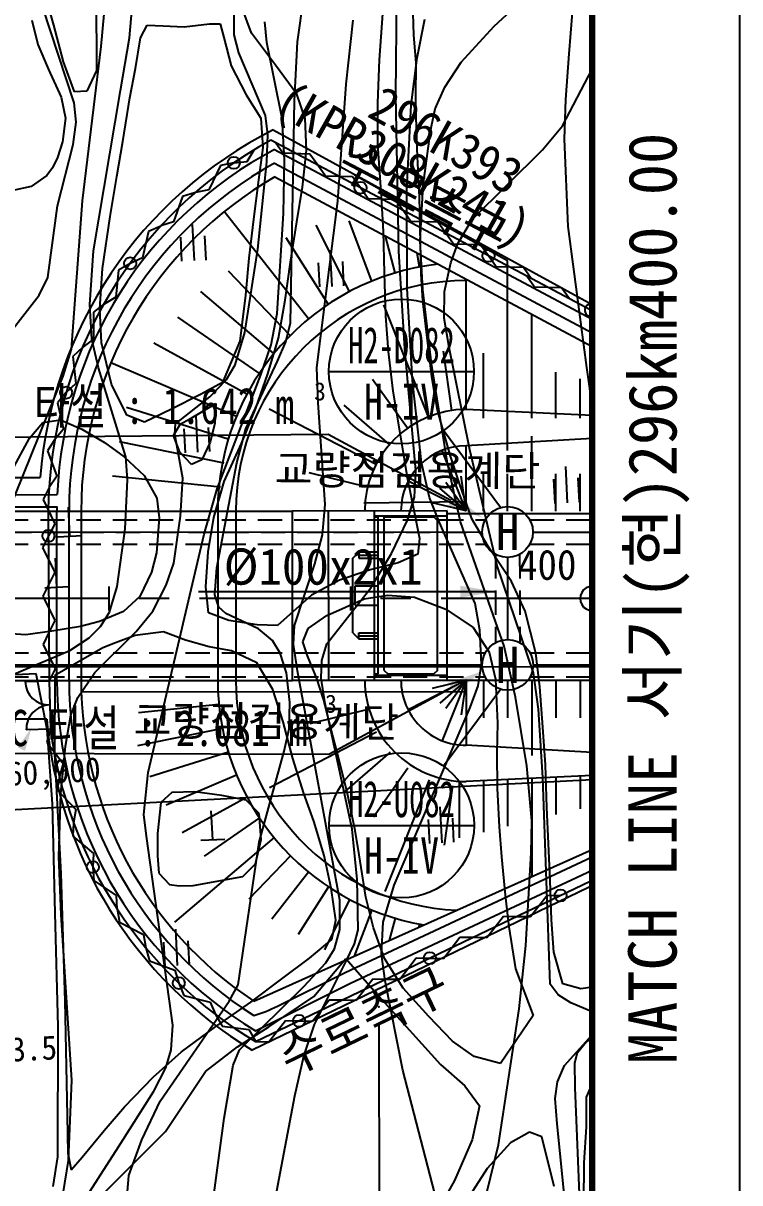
# Model space of a CAD drawing. Header units: millimetres. Extents: x 13158 to 13954, y 1103 to 1809.
# Drawn here: x 13894.6 to 13953.9, y 1440 to 1536 of the extents above; entities that cross this region are included whole.
import ezdxf
from ezdxf.enums import TextEntityAlignment as Align
from ezdxf.xclip import XClip

# ---------------------------------------------------------------- set-up
doc = ezdxf.new("R2010")
doc.units = ezdxf.units.MM
doc.header["$LTSCALE"] = 10
doc.header["$MEASUREMENT"] = 0
doc.header["$XCLIPFRAME"] = 2
for name, pattern in [('A-CENTR01', [2, 1.25, -0.25, 0.25, -0.25]), ('CENTER', [2, 1.25, -0.25, 0.25, -0.25]), ('HIDDEN', [0.375, 0.25, -0.125])]:
    doc.linetypes.add(name, pattern=pattern)
for name, color, linetype in [('TN-MACL', 6, 'A-CENTR01'), ('TN-MANH', 4, 'Continuous'), ('TZ-BASE', 253, 'Continuous'), ('TZ-CABL', 4, 'Continuous')]:
    doc.layers.add(name, color=color, linetype=linetype)
doc.layers.add('TX-PAPR', color=2, linetype='Continuous', plot=False)
doc.styles.add('GR', font='GulimChe.ttf')
doc.styles.add('HANA', font='GulimChe.ttf')
doc.styles.get("Standard").update_dxf_attribs({"font": 'GulimChe.ttf'})
doc.styles.add('굴림체', font='GulimChe.ttf')
doc.linetypes.add('I_LINE', pattern='A,3.5,["I",Standard,S=1,R=0,X=-1,Y=-0.5],3.5', length=7)
doc.linetypes.add('ZIGZAG', pattern='A,0.0001,-0.2,[131,ltypeshp.shx,S=0.2,R=0,X=-0.2,Y=0],-0.4,[131,ltypeshp.shx,S=0.2,R=180,X=0.2,Y=0],-0.2', length=0.8001)
doc.dimstyles.get("Standard").update_dxf_attribs({"dimtxt": 0.18, "dimasz": 0.18, "dimexe": 0.18, "dimexo": 0.0625, "dimgap": 0.09, "dimtad": 0, "dimtih": 1, "dimtoh": 1, "dimdec": 4, "dimzin": 0, "dimdsep": 46, "dimtxsty": 'Standard', "dimcen": 0.09, "dimadec": 0, "dimazin": 0, "dimtfac": 1, "dimtdec": 4, "dimtofl": 0, "dimtmove": 0, "dimatfit": 3, "dimfxl": 0, "dimtolj": 1, "dimtzin": 0, "dimarcsym": 0})

# ---------------------------------------------------------------- blocks, each defined once
blk = doc.blocks.new('JD-SGKLSNK8SGJS87')
at = {"layer": 'TZ-BASE'}
for p, q in [((658.953, 54.621, 101.683), (658.981, 43.694, 101.683)), ((659.37, 45.699, 102), (660.011, 52.405, 102)), ((670.37, 46.661, 104), (670.404, 52.792, 104)), ((655.45, 47.444, 101.683), (654.68, 50.23, 101.683)), ((661.708, 46.397, 103), (662.053, 50.126, 103)), ((683.759, 41.698, 108), (683.861, 50.691, 108)), ((675.616, 46.066, 106), (676.15, 49.804, 106)), ((685.236, 46.63, 112.325), (685.163, 49.329, 112.325)), ((657.142, 41.016, 101), (654.556, 48.912, 101)), ((671.803, 46.789, 106.929), (671.004, 48.953, 106.929)), ((682.658, 48.404, 106.929), (682.375, 44.578, 106.929)), ((691.904, 47.376, 110), (693.598, 48.935, 110)), ((698.342, 48.514, 112.325), (698.065, 45.082, 112.325)), ((653.645, 47.868, 100.739), (654.125, 45.86, 100.739)), ((656.255, 44.413, 101.683), (655.45, 47.444, 101.683)), ((662.644, 46.395, 103.91), (663.169, 47.463, 103.91)), ((663.169, 47.463, 103.91), (664.509, 47.406, 103.91)), ((664.509, 47.406, 103.91), (666.243, 47.324, 103.91)), ((666.243, 47.324, 103.91), (668.342, 47.576, 103.91)), ((668.342, 47.576, 103.91), (669.229, 47.563, 103.91)), ((669.229, 47.563, 103.91), (669.533, 46.426, 103.91)), ((673.069, 46.008, 105), (672.909, 47.725, 105)), ((679.653, 42.576, 107), (680.235, 47.862, 107)), ((685.508, 44.761, 109), (686.158, 47.94, 109)), ((689.152, 44.39, 110), (691.904, 47.376, 110)), ((660.974, 42.045, 103), (661.708, 46.397, 103)), ((662.211, 43.873, 103.91), (662.644, 46.395, 103.91)), ((669.533, 46.426, 103.91), (670.121, 44.078, 103.91)), ((670.754, 45.169, 104), (670.37, 46.661, 104)), ((673.802, 44.137, 106.929), (671.803, 46.789, 106.929)), ((685.449, 44.344, 112.325), (685.236, 46.63, 112.325)), ((654.125, 45.86, 100.739), (655.019, 43.771, 100.739)), ((657.828, 32.907, 102), (659.37, 45.699, 102)), ((672.967, 39.973, 104), (670.754, 45.169, 104)), ((674.351, 39.733, 105), (673.069, 46.008, 105)), ((675.361, 41.186, 106), (675.616, 46.066, 106)), ((657.162, 41.928, 101.683), (656.255, 44.413, 101.683)), ((682.375, 44.578, 106.929), (682.229, 41.013, 106.929)), ((685.027, 40.82, 109), (685.508, 44.761, 109)), ((685.406, 41.456, 112.325), (685.449, 44.344, 112.325)), ((687.8, 42.326, 110), (689.152, 44.39, 110)), ((698.065, 45.082, 112.325), (697.802, 41.294, 112.325)), ((655.019, 43.771, 100.739), (656.062, 41.491, 100.739)), ((658.981, 43.694, 101.683), (658.202, 41.988, 101.683)), ((661.76, 41.445, 103.91), (662.211, 43.873, 103.91)), ((670.121, 44.078, 103.91), (671.369, 41.682, 103.91)), ((675.56, 41.752, 106.929), (673.802, 44.137, 106.929)), ((697.555, 39.127, 111), (700, 43.809, 111)), ((678.947, 32.885, 107), (679.653, 42.576, 107)), ((687.022, 40.541, 110), (687.8, 42.326, 110)), ((656.062, 41.491, 100.739), (656.414, 39.769, 100.739)), ((658.202, 41.988, 101.683), (657.162, 41.928, 101.683)), ((658.737, 28.764, 103), (660.974, 42.045, 103)), ((661.159, 37.831, 103.91), (661.76, 41.445, 103.91)), ((671.369, 41.682, 103.91), (672.587, 39.758, 103.91)), ((676.247, 39.741, 106.929), (675.56, 41.752, 106.929)), ((684.012, 28.752, 108), (683.759, 41.698, 108)), ((685.479, 38.757, 112.325), (685.406, 41.456, 112.325)), ((697.802, 41.294, 112.325), (697.679, 38.012, 112.325)), ((657.296, 39.414, 101), (657.142, 41.016, 101)), ((675.052, 22.816, 106), (675.361, 41.186, 106)), ((682.229, 41.013, 106.929), (682.236, 37.635, 106.929)), ((684.658, 33.846, 109), (685.027, 40.82, 109)), ((686.717, 39.083, 110), (687.022, 40.541, 110)), ((656.414, 39.769, 100.739), (656.177, 37.791, 100.739)), ((657.066, 37.578, 101), (657.296, 39.414, 101)), ((672.587, 39.758, 103.91), (672.74, 37.34, 103.91)), ((673.155, 38.415, 104), (672.967, 39.973, 104)), ((674.556, 36.346, 105), (674.351, 39.733, 105)), ((676.359, 37.117, 106.929), (676.247, 39.741, 106.929)), ((673.078, 36.147, 104), (673.155, 38.415, 104)), ((673.601, 38.79), (699.999, 24.34)), ((673.601, 38.79), (699.999, 24.34)), ((685.561, 36.548, 112.325), (685.479, 38.757, 112.325)), ((686.008, 34.193, 110), (686.588, 38.465, 110)), ((686.588, 38.465, 110), (686.717, 39.083, 110)), ((695.878, 37.135, 111), (697.555, 39.127, 111)), ((656.177, 37.791, 100.739), (655.762, 36.495, 100.739)), ((655.774, 32.498, 101), (657.066, 37.578, 101)), ((660.664, 34.932, 103.91), (661.159, 37.831, 103.91)), ((674.414, 36.846), (673.766, 37.757)), ((682.236, 37.635, 106.929), (682.53, 33.252, 106.929)), ((697.679, 38.012, 112.325), (697.987, 30.798, 112.325)), ((655.762, 36.495, 100.739), (655.353, 35.632, 100.739)), ((671.456, 36.169), (672.031, 37.128)), ((672.74, 37.34, 103.91), (672.398, 34.647, 103.91)), ((676.649, 36.789), (674.414, 36.846)), ((676.031, 34.045, 106.929), (676.359, 37.117, 106.929)), ((677.297, 35.878), (676.649, 36.789)), ((685.701, 33.262, 112.325), (685.561, 36.548, 112.325)), ((690.081, 31.369, 111), (695.878, 37.135, 111)), ((655.353, 35.632, 100.739), (654.872, 35.017, 100.739)), ((669.247, 35.84), (668.272, 33.828)), ((670.344, 36.054), (669.247, 35.84)), ((670.344, 36.054), (671.456, 36.169)), ((672.33, 28.918, 104), (673.078, 36.147, 104)), ((674.459, 31.851, 105), (674.556, 36.346, 105)), ((677.945, 34.967), (677.297, 35.878)), ((654.872, 35.017, 100.739), (653.575, 34.092, 100.739)), ((660.125, 31.619, 103.91), (660.664, 34.932, 103.91)), ((672.398, 34.647, 103.91), (671.973, 31.388, 103.91)), ((673.741, 34.89), (699.999, 20.86)), ((680.18, 34.91), (677.945, 34.967)), ((680.828, 33.999), (680.18, 34.91)), ((653.575, 34.092, 100.739), (652.061, 33.756, 100.739)), ((667.178, 33.612), (666.112, 33.277)), ((668.272, 33.828), (667.175, 33.614)), ((675.574, 31.184, 106.929), (676.031, 34.045, 106.929)), ((681.476, 33.088), (680.828, 33.999)), ((684.692, 25.658, 109), (684.658, 33.846, 109)), ((685.772, 29.61, 110), (686.008, 34.193, 110)), ((656.935, 20.625, 102), (657.828, 32.907, 102)), ((666.112, 33.277), (665.368, 31.169)), ((677.212, 19.127, 107), (678.947, 32.885, 107)), ((683.712, 33.031), (681.476, 33.088)), ((682.53, 33.252, 106.929), (682.714, 30.381, 106.929)), ((684.359, 32.12), (683.712, 33.031)), ((685.776, 30.657, 112.325), (685.701, 33.262, 112.325)), ((699.852, 32.022, 112), (700, 32.832, 112)), ((654.95, 26.568, 101), (655.774, 32.498, 101)), ((676.53, 23.134), (669.56, 32.031)), ((673.94, 23.573, 105), (674.459, 31.851, 105)), ((685.007, 31.209), (684.359, 32.12)), ((699.828, 29.019, 112), (699.852, 32.022, 112)), ((659.495, 27.306, 103.91), (660.125, 31.619, 103.91)), ((664.314, 30.827), (663.293, 30.372)), ((665.368, 31.169), (664.301, 30.834)), ((666.903, 30.958, 103.777), (667.059, 27.962, 103.777)), ((671.973, 31.388, 103.91), (671.605, 28.167, 103.91)), ((675.053, 27.833, 106.929), (675.574, 31.184, 106.929)), ((679.921, 25.396), (677.17, 30.904)), ((681.775, 26.267), (679.884, 31.255)), ((687.243, 31.152), (685.007, 31.209)), ((687.89, 30.241), (687.243, 31.152)), ((688.886, 29.382, 111), (690.081, 31.369, 111)), ((697.987, 30.798, 112.325), (698.445, 27.263, 112.325)), ((663.293, 30.372), (662.796, 28.192)), ((666.06, 27.91, 103.777), (665.956, 29.907, 103.777)), ((668.058, 28.014, 103.777), (667.953, 30.012, 103.777)), ((678.168, 24.348), (674.691, 29.845)), ((682.714, 30.381, 106.929), (682.777, 26.946, 106.929)), ((683.712, 26.951), (682.896, 29.998)), ((685.852, 26.881, 112.325), (685.776, 30.657, 112.325)), ((688.538, 29.33), (687.89, 30.241)), ((671.269, 22.001, 104), (672.33, 28.918, 104)), ((678.308, 28.829, 107.306), (678.465, 25.833, 107.306)), ((685.999, 25.587, 110), (685.772, 29.61, 110)), ((688.311, 27.789, 111), (688.886, 29.382, 111)), ((690.774, 29.273), (688.538, 29.33)), ((691.422, 28.362), (690.774, 29.273)), ((700, 24.18, 112), (699.828, 29.019, 112)), ((658.447, 24.345, 103), (658.737, 28.764, 103)), ((662.796, 28.192), (661.774, 27.737)), ((671.605, 28.167, 103.91), (671.314, 25.113, 103.91)), ((679.463, 25.885, 107.306), (679.359, 27.883, 107.306)), ((684.509, 20.671, 108), (684.012, 28.752, 108)), ((685.714, 27.44), (685.526, 28.593)), ((692.069, 27.45), (691.422, 28.362)), ((659.277, 23.969, 103.91), (659.495, 27.306, 103.91)), ((660.815, 27.163), (660.581, 24.939)), ((661.774, 27.737), (660.815, 27.163)), ((675.025, 21.767), (669.904, 27.098)), ((674.611, 24.688, 106.929), (675.053, 27.833, 106.929)), ((677.466, 25.781, 107.306), (677.362, 27.778, 107.306)), ((682.777, 26.946, 106.929), (682.914, 23.377, 106.929)), ((685.989, 24.634, 112.325), (685.852, 26.881, 112.325)), ((687.787, 25.421, 111), (688.311, 27.789, 111)), ((694.305, 27.394), (692.069, 27.45)), ((694.953, 26.482), (694.305, 27.394)), ((698.445, 27.263, 112.325), (699.041, 22.857, 112.325)), ((654.243, 25.115, 101), (654.95, 26.568, 101)), ((689.582, 15.642), (689.564, 26.435)), ((695.23, 25.769), (694.582, 26.68)), ((648.804, 18.1, 101), (654.243, 25.115, 101)), ((673.664, 20.262), (667.621, 25.402)), ((671.314, 25.113, 103.91), (671.036, 22.872, 103.91)), ((685.142, 18.044, 109), (684.692, 25.658, 109)), ((686.715, 19.437, 110), (685.999, 25.587, 110)), ((687.757, 23.202, 111), (687.787, 25.421, 111)), ((697.465, 25.712), (695.23, 25.769)), ((698.113, 24.801), (697.465, 25.712)), ((658.609, 21.475, 103), (658.447, 24.345, 103)), ((659.628, 24.374), (658.735, 23.701)), ((660.581, 24.939), (659.621, 24.366)), ((674.036, 21.544, 106.929), (674.611, 24.688, 106.929)), ((686.464, 15.042), (682.766, 24.291)), ((686.747, 18.357, 112.325), (685.989, 24.634, 112.325)), ((699.999, 24.34), (700, 24.339)), ((699.999, 24.34), (700, 24.339)), ((658.735, 23.701), (658.741, 21.465)), ((659.405, 21.155, 103.91), (659.277, 23.969, 103.91)), ((672.461, 18.634), (665.71, 23.294)), ((673.441, 20.985, 105), (673.94, 23.573, 105)), ((682.914, 23.377, 106.929), (683.116, 20.429, 106.929)), ((688.155, 20.773, 111), (687.757, 23.202, 111)), ((695, 14.93), (694.999, 23.531)), ((671.036, 22.872, 103.91), (670.843, 21.309, 103.91)), ((674.665, 21.232, 106), (675.052, 22.816, 106)), ((699.041, 22.857, 112.325), (699.534, 19.113, 112.325)), ((658.741, 21.465), (657.849, 20.792)), ((659.144, 19.088, 103), (658.609, 21.475, 103)), ((660.222, 17.728, 103.91), (659.405, 21.155, 103.91)), ((671.425, 16.898), (663.746, 21.127)), ((670.843, 21.309, 103.91), (669.415, 17.875, 103.91)), ((670.476, 19.34, 104), (671.269, 22.001, 104)), ((673.163, 18.595, 106.929), (674.036, 21.544, 106.929)), ((673.977, 19.627, 106), (674.665, 21.232, 106)), ((656.232, 18.41, 102), (656.935, 20.625, 102)), ((657.849, 20.792), (657.035, 20.025)), ((672.587, 18.52, 105), (673.441, 20.985, 105)), ((683.116, 20.429, 106.929), (683.521, 17.159, 106.929)), ((685.412, 10.583, 108), (684.509, 20.671, 108)), ((688.392, 15.557), (687.688, 20.469)), ((689.878, 12.312, 111), (688.155, 20.773, 111)), ((691, 14.93), (690.999, 20.299)), ((699.999, 20.86), (700, 20.86)), ((657.035, 20.025), (657.286, 17.803)), ((670.566, 15.072), (660.17, 19.501)), ((669.755, 18.12, 104), (670.476, 19.34, 104)), ((671.335, 14.044, 106), (673.977, 19.627, 106)), ((688.021, 11.186, 110), (686.715, 19.437, 110)), ((693, 14.93), (692.999, 19.772)), ((651.62, 6.972, 102), (656.232, 18.41, 102)), ((661.426, 11.723, 103), (659.144, 19.088, 103)), ((668.967, 9.083, 105), (672.587, 18.52, 105)), ((672.177, 15.741, 106.929), (673.163, 18.595, 106.929)), ((677.337, 16.178, 107), (677.212, 19.127, 107)), ((687.215, 15.577, 112.325), (686.747, 18.357, 112.325)), ((697, 14.93), (696.999, 18.717)), ((699.534, 19.113, 112.325), (700, 15.813, 112.325)), ((657.286, 17.803), (656.472, 17.036)), ((661.487, 15.18, 103.91), (660.222, 17.728, 103.91)), ((669.415, 17.875, 103.91), (667.59, 16.884, 103.91)), ((668.36, 16.693, 104), (669.755, 18.12, 104)), ((684.712, 14.086), (681.836, 18.129)), ((685.889, 11.257, 109), (685.142, 18.044, 109)), ((699, 14.93), (698.999, 18.19)), ((656.472, 17.036), (655.756, 16.178)), ((667.59, 16.884, 103.91), (665.193, 15.654, 103.91)), ((665.523, 14.465, 104), (668.36, 16.693, 104)), ((683.521, 17.159, 106.929), (684.196, 13.036, 106.929)), ((655.756, 16.178), (656.27, 14.002)), ((669.891, 13.172), (661.474, 15.795)), ((665.193, 15.654, 103.91), (662.951, 14.593, 103.91)), ((666.691, 14.839, 104.532), (668.862, 16.147, 104.532)), ((668.862, 16.147, 104.532), (668.781, 14.507, 104.532)), ((670.982, 12.814, 106.929), (672.177, 15.741, 106.929)), ((682.117, 11.092), (673.263, 15.658)), ((677.904, 7.774, 107), (677.337, 16.178, 107)), ((683.236, 12.744), (679.487, 15.994)), ((688.272, 11.786, 112.325), (687.215, 15.577, 112.325)), ((700, 15.133), (689.582, 15.642)), ((653.458, 13.26, 103.098), (654.553, 14.565, 103.098)), ((654.553, 14.565, 103.098), (656.009, 14.789, 103.098)), ((656.009, 14.789, 103.098), (657.771, 14.008, 103.098)), ((662.951, 14.593, 103.91), (661.487, 15.18, 103.91)), ((665.369, 13.5, 104.532), (665.931, 14.454, 104.532)), ((665.481, 13.6, 104), (665.523, 14.465, 104)), ((665.931, 14.454, 104.532), (666.691, 14.839, 104.532)), ((667.199, 15.102, 104.57), (667.355, 12.106, 104.57)), ((668.781, 14.507, 104.532), (668.399, 12.947, 104.532)), ((656.27, 14.002), (655.554, 13.143)), ((657.771, 14.008, 103.098), (659.661, 12.905, 103.098)), ((665.877, 12.115, 104.532), (665.369, 13.5, 104.532)), ((666.14, 9.945, 104), (665.481, 13.6, 104)), ((666.357, 12.054, 104.57), (666.252, 14.051, 104.57)), ((668.354, 12.158, 104.57), (668.25, 14.156, 104.57)), ((670.61, 11.221, 106), (671.335, 14.044, 106)), ((651.984, 10.564, 103.098), (653.458, 13.26, 103.098)), ((655.54, 13.152), (654.93, 12.216)), ((659.661, 12.905, 103.098), (661.286, 11.711, 103.098)), ((669.539, 11.191), (660.894, 12.955)), ((668.399, 12.947, 104.532), (667.698, 11.466, 104.532)), ((669.541, 9.684, 106.929), (670.982, 12.814, 106.929)), ((684.196, 13.036, 106.929), (684.699, 10.009, 106.929)), ((700, 13.242), (689.582, 12.642)), ((689.583, 7.242), (689.582, 12.642)), ((695, 7.22), (695, 13.43)), ((654.93, 12.216), (655.696, 10.115)), ((661.286, 11.711, 103.098), (662.924, 10.177, 103.098)), ((661.546, 9.823, 103), (661.426, 11.723, 103)), ((666.862, 11.082, 104.532), (665.877, 12.115, 104.532)), ((689.582, 7.243), (687.578, 12.256)), ((689.013, 9.511, 112.325), (688.272, 11.786, 112.325)), ((692.142, 2.699, 111), (689.878, 12.312, 111)), ((667.698, 11.466, 104.532), (666.862, 11.082, 104.532)), ((668.937, 2.533, 106), (670.61, 11.221, 106)), ((685.304, 8.381, 108), (685.412, 10.583, 108)), ((686.55, 8.361, 109), (685.889, 11.257, 109)), ((689.11, 6.345, 110), (688.021, 11.186, 110)), ((697.785, 10.916, 111.589), (697.941, 7.92, 111.589)), ((590.246, 9.999), (654.325, 9.999)), ((590.246, 9.999), (654.325, 9.999)), ((655.696, 10.115), (655.086, 9.178)), ((669.238, 9.214), (660.315, 10.115)), ((661.353, 5.758, 103), (661.546, 9.823, 103)), ((662.924, 10.177, 103.098), (663.973, 8.313, 103.098)), ((665.936, 6.804, 104), (666.14, 9.945, 104)), ((668.685, 6.695, 106.929), (669.541, 9.684, 106.929)), ((681.419, 9.223), (676.598, 10.393)), ((684.699, 10.009, 106.929), (685.244, 7.301, 106.929)), ((689.581, 7.243), (684.783, 9.717)), ((689.582, 7.243), (687.901, 9.605)), ((689.582, 7.243), (689.171, 10.113)), ((691, 7.22), (691, 10.322)), ((693, 7.22), (693, 10.323)), ((696.943, 7.868, 111.589), (696.838, 9.866, 111.589)), ((697, 7.22), (697, 10.323)), ((698.94, 7.973, 111.589), (698.836, 9.97, 111.589)), ((699, 7.22), (699, 10.324)), ((655.086, 9.178), (654.567, 8.188)), ((667.911, 5.33, 105), (668.967, 9.083, 105)), ((689.581, 7.243), (687.391, 9.141)), ((690.046, 6.59, 112.325), (689.013, 9.511, 112.325)), ((617.398, 8.533), (655.745, 8.596)), ((654.567, 8.188), (655.531, 6.17)), ((663.973, 8.313, 103.098), (664.175, 6.668, 103.098)), ((677.702, 5.264, 107), (677.904, 7.774, 107)), ((681.121, 7.904), (689.462, 8.016)), ((684.726, 6.477, 108), (685.304, 8.381, 108)), ((687.374, 6.274, 109), (686.55, 8.361, 109)), ((689.578, 7.243), (686.764, 7.926)), ((565.798, 7.213), (661.2, 7.217)), ((617.399, 7.533), (655.719, 7.596)), ((656.793, 5.153, 103.306), (656.667, 7.55, 103.306)), ((657.718, 7.24), (657.718, -6.736)), ((661.2, 7.217), (675.2, 7.218)), ((665.387, 2.926, 104), (665.936, 6.804, 104)), ((669.018, 7.265), (669.018, -6.759)), ((670.518, 7.265), (670.518, -6.759)), ((687.998, 7.246), (675.2, 7.218)), ((675.201, -6.782), (675.2, 7.218)), ((678.199, -6.755), (678.198, 7.245)), ((681.999, -6.755), (681.998, 7.245)), ((681.998, 6.845), (687.998, 6.846)), ((681.998, 6.745), (682.298, 6.745)), ((682.299, -6.255), (682.298, 6.745)), ((682.798, 6.745), (686.898, 6.746)), ((682.799, -5.955), (682.798, 6.745)), ((685.244, 7.301, 106.929), (685.719, 4.973, 106.929)), ((687.198, 6.446), (686.898, 6.746)), ((687.999, -6.754), (687.998, 7.246)), ((700, 6.999), (687.998, 6.999)), ((655.531, 6.17), (655.012, 5.179)), ((664.175, 6.668, 103.098), (663.962, 3.783, 103.098)), ((668.228, 3.852, 106.929), (668.685, 6.695, 106.929)), ((683.39, 3.709, 108), (684.726, 6.477, 108)), ((687.199, -5.954), (687.198, 6.446)), ((690.333, -0.427, 109), (687.374, 6.274, 109)), ((692.73, -3.941, 110), (689.11, 6.345, 110)), ((691.39, 4.305, 112.325), (690.046, 6.59, 112.325)), ((655.012, 5.179), (654.518, 4.176)), ((655.794, 5.101, 103.306), (657.791, 5.205, 103.306)), ((660.709, 0.997, 103), (661.353, 5.758, 103)), ((663.252, -14.402, 105), (667.911, 5.33, 105)), ((677.06, 2.863, 107), (677.702, 5.264, 107)), ((685.719, 4.973, 106.929), (685.587, 3.673, 106.929)), ((654.518, 4.176), (655.53, 2.182)), ((668.034, 0.949, 106.929), (668.228, 3.852, 106.929)), ((680.198, 3.345), (680.698, 3.845)), ((680.698, 3.845), (682.298, 3.845)), ((680.698, 3.845), (680.698, 3.345)), ((693.329, 1.408, 112.325), (691.39, 4.305, 112.325)), ((655.712, 0.942, 103.211), (655.587, 3.338, 103.211)), ((663.962, 3.783, 103.098), (663.542, 2.167, 103.098)), ((664.764, 1.088, 104), (665.387, 2.926, 104)), ((680.199, -2.855), (680.198, 3.345)), ((680.698, 3.595), (682.298, 3.595)), ((680.698, 3.345), (682.298, 3.345)), ((683.954, 2.942, 106.929), (681.624, 2.373, 106.929)), ((681.694, 0.888, 108), (683.39, 3.709, 108)), ((685.587, 3.673, 106.929), (683.954, 2.942, 106.929)), ((655.53, 2.182), (655.036, 1.179)), ((663.542, 2.167, 103.098), (662.569, 0.161, 103.098)), ((668.784, 0.3, 106), (668.937, 2.533, 106)), ((675.383, -2.241, 107), (677.06, 2.863, 107)), ((681.624, 2.373, 106.929), (679.083, 1.523, 106.929)), ((695.133, -6.163, 111), (692.142, 2.699, 111)), ((655.036, 1.179), (654.541, 0.176)), ((654.713, 0.89, 103.211), (656.71, 0.994, 103.211)), ((660, 0.999), (660, -1.001)), ((660.065, -1.144, 103), (660.709, 0.997, 103)), ((663.648, -1.064, 104), (664.764, 1.088, 104)), ((679.083, 1.523, 106.929), (676.781, 0.274, 106.929)), ((680, 0.999), (680, -1.001)), ((680.398, 1.045), (682.298, 1.045)), ((680.399, -0.555), (680.398, 1.045)), ((694.463, -1.061, 112.325), (693.329, 1.408, 112.325)), ((700, 0.999), (700, -1.001)), ((654.541, 0.176), (655.553, -1.818)), ((662.569, 0.161, 103.098), (661.23, -1.083, 103.098)), ((668.267, -1.205, 106.929), (668.034, 0.949, 106.929)), ((669.103, -0.714, 106), (668.784, 0.3, 106)), ((676.781, 0.274, 106.929), (673.97, -2.251, 106.929)), ((678.056, -3.764, 108), (681.694, 0.888, 108)), ((681.135, -0.036, 110.382), (683.084, 0.275, 110.382)), ((683.084, 0.275, 110.382), (685.289, 0.111, 110.382)), ((685.289, 0.111, 110.382), (687.898, -0.889, 110.382)), ((669.702, -1.249, 106), (669.103, -0.714, 106)), ((678.039, -1.424, 110.382), (681.135, -0.036, 110.382)), ((680.399, -0.555), (682.299, -0.555)), ((687.898, -0.889, 110.382), (690.141, -2.413, 110.382)), ((690.709, -2.63, 109), (690.333, -0.427, 109)), ((655.553, -1.818), (655.059, -2.821)), ((659.236, -1.903, 103.098), (657.664, -2.314, 103.098)), ((661.23, -1.083, 103.098), (659.236, -1.903, 103.098)), ((659.311, -2.323, 103), (660.065, -1.144, 103)), ((662.284, -2.745, 104), (663.648, -1.064, 104)), ((669.938, -1.834, 106.929), (668.267, -1.205, 106.929)), ((672.4, -2.507, 106), (669.702, -1.249, 106)), ((672.273, -2.189, 106.929), (669.938, -1.834, 106.929)), ((676.514, -2.478, 110.382), (678.039, -1.424, 110.382)), ((695.337, -4.528, 112.325), (694.463, -1.061, 112.325)), ((653.144, -3.003, 103.098), (648.336, -2.687, 103.098)), ((655.299, -2.714, 103.098), (653.144, -3.003, 103.098)), ((655.059, -2.821), (654.564, -3.824)), ((657.664, -2.314, 103.098), (655.299, -2.714, 103.098)), ((658.386, -3.256, 103), (659.311, -2.323, 103)), ((658.847, -6.14, 104), (662.284, -2.745, 104)), ((664.545, -2.774, 104.362), (662.182, -3.078, 104.362)), ((666.366, -3.442, 104.362), (664.545, -2.774, 104.362)), ((673.97, -2.251, 106.929), (672.273, -2.189, 106.929)), ((673.545, -3.491, 106), (672.4, -2.507, 106)), ((675.301, -3.784, 107), (675.383, -2.241, 107)), ((676.063, -3.603, 110.382), (676.514, -2.478, 110.382)), ((680.199, -2.855), (680.699, -3.355)), ((680.699, -2.855), (682.299, -2.855)), ((680.699, -3.355), (680.699, -2.855)), ((690.141, -2.413, 110.382), (691.488, -4.453, 110.382)), ((690.837, -5.461, 109), (690.709, -2.63, 109)), ((654.564, -3.824), (655.576, -5.818)), ((656.795, -4.307, 103), (658.386, -3.256, 103)), ((660.55, -3.677, 104.362), (659.526, -4.077, 104.362)), ((662.182, -3.078, 104.362), (660.55, -3.677, 104.362)), ((668.321, -3.999, 104.362), (666.366, -3.442, 104.362)), ((674.185, -4.523, 106), (673.545, -3.491, 106)), ((675.612, -5.986, 107), (675.301, -3.784, 107)), ((676.443, -4.741, 110.382), (676.063, -3.603, 110.382)), ((677.629, -5.141, 108), (678.056, -3.764, 108)), ((680.699, -3.105), (682.299, -3.105)), ((680.699, -3.355), (682.299, -3.355)), ((650.947, -6.758, 103), (656.795, -4.307, 103)), ((659.526, -4.077, 104.362), (655.547, -6.378, 104.362)), ((670.165, -4.328, 104.362), (668.321, -3.999, 104.362)), ((672.245, -5.34, 104.362), (670.165, -4.328, 104.362)), ((674.699, -6.153, 106), (674.185, -4.523, 106)), ((677.227, -6.621, 110.382), (676.443, -4.741, 110.382)), ((691.488, -4.453, 110.382), (692.002, -6.687, 110.382)), ((693.654, -8.166, 110), (692.73, -3.941, 110)), ((695.673, -7.307, 112.325), (695.337, -4.528, 112.325)), ((673.59, -7.549, 104.362), (672.245, -5.34, 104.362)), ((677.588, -6.599, 108), (677.629, -5.141, 108)), ((690.555, -7.233, 109), (690.837, -5.461, 109)), ((654.002, -6.242, 103.74), (652.302, -6.331, 103.74)), ((654.897, -10.841, 103.74), (654.002, -6.242, 103.74)), ((655.576, -5.818), (655.082, -6.821)), ((655.547, -6.378, 104.362), (655.528, -12.87, 104.362)), ((657.459, -8.198, 104), (658.847, -6.14, 104)), ((674.997, -8.607, 106), (674.699, -6.153, 106)), ((679.131, -24.966, 107), (675.612, -5.986, 107)), ((677.768, -8.328, 110.382), (677.227, -6.621, 110.382)), ((677.903, -8.731, 108), (677.588, -6.599, 108)), ((681.999, -6.255), (682.299, -6.255)), ((681.999, -6.355), (687.999, -6.354)), ((682.799, -5.955), (683.099, -6.255)), ((683.099, -6.255), (686.899, -6.254)), ((687.199, -5.954), (686.899, -6.254)), ((692.002, -6.687, 110.382), (692.157, -10.312, 110.382)), ((695.562, -9.165, 111), (695.133, -6.163, 111)), ((565.799, -6.787), (661.201, -6.783)), ((653.082, -6.874, 82.327), (655.082, -6.821, 82.327)), ((655.082, -6.821, 82.327), (655.188, -10.819, 82.327)), ((661.201, -6.783), (675.201, -6.782)), ((674.437, -10.222, 104.362), (673.59, -7.549, 104.362)), ((687.999, -6.754), (675.201, -6.782)), ((700, -6.78), (675.201, -6.781)), ((689.583, -6.758), (684.784, -9.234)), ((689.583, -6.758), (686.765, -7.442)), ((689.584, -6.757), (687.392, -8.658)), ((689.583, -6.758), (687.579, -11.772)), ((689.583, -6.758), (687.902, -9.121)), ((689.583, -6.758), (689.172, -9.629)), ((689.583, -6.758), (689.583, -12.158)), ((689.896, -9.016, 109), (690.555, -7.233, 109)), ((691.001, -6.78), (691.001, -9.883)), ((693.001, -6.78), (693.001, -9.883)), ((695.001, -6.78), (695.001, -12.99)), ((695.907, -10.67, 112.325), (695.673, -7.307, 112.325)), ((697.001, -6.78), (697.001, -9.883)), ((699.001, -6.78), (699.001, -9.884)), ((656.873, -9.667, 104), (657.459, -8.198, 104)), ((657.674, -7.744), (689.571, -7.695)), ((674.929, -10.786, 106), (674.997, -8.607, 106)), ((678.41, -10.847, 110.382), (677.768, -8.328, 110.382)), ((694.593, -13.869, 110), (693.654, -8.166, 110)), ((669.119, -8.789), (662.461, -9.462)), ((681.45, -9.204), (676.632, -10.39)), ((680.144, -19.096, 108), (677.903, -8.731, 108)), ((683.609, -23.744, 109), (689.896, -9.016, 109)), ((695.92, -14.82, 111), (695.562, -9.165, 111)), ((654.87, -10.001), (611.011, -10.001)), ((654.87, -10.001), (611.011, -10.001)), ((656.422, -12.231, 104), (656.873, -9.667, 104)), ((675.243, -13.253, 104.362), (674.437, -10.222, 104.362)), ((692.157, -10.312, 110.382), (692.121, -12.746, 110.382)), ((655.188, -10.819, 82.327), (653.183, -10.873, 82.327)), ((655.191, -10.814), (654.883, -11.888)), ((655.354, -17, 103.74), (654.897, -10.841, 103.74)), ((669.415, -10.777), (662.369, -12.215)), ((682.153, -11.071), (673.315, -15.666)), ((674.518, -12.639, 106), (674.929, -10.786, 106)), ((678.999, -13.176, 110.382), (678.41, -10.847, 110.382)), ((696.126, -13.787, 112.325), (695.907, -10.67, 112.325)), ((654.883, -11.888), (656.233, -13.671)), ((656.032, -16.145, 104), (656.422, -12.231, 104)), ((700, -12.756), (689.583, -12.158)), ((655.528, -12.87, 104.362), (656.042, -22.766, 104.362)), ((669.904, -12.728), (663.394, -14.755)), ((672.437, -20.165, 106), (674.518, -12.639, 106)), ((676.144, -16.135, 104.362), (675.243, -13.253, 104.362)), ((679.731, -16.037, 110.382), (678.999, -13.176, 110.382)), ((683.278, -12.719), (679.539, -15.982)), ((692.121, -12.746, 110.382), (692.134, -15.747, 110.382)), ((656.233, -13.671), (655.925, -14.746)), ((684.759, -14.056), (681.896, -18.108)), ((695.018, -18.403, 110), (694.593, -13.869, 110)), ((696.262, -17.298, 112.325), (696.126, -13.787, 112.325)), ((280, -36.925), (700, -14.992)), ((655.925, -14.746), (655.737, -15.848)), ((662.899, -17.881, 105), (663.252, -14.402, 105)), ((670.581, -14.623), (664.751, -17.105)), ((686.514, -15.006), (682.846, -24.268)), ((689.001, -15.138), (689.001, -19.828)), ((700, -14.647), (689.584, -15.158)), ((691.001, -15.089), (691.001, -19.345)), ((693.001, -14.99), (693.001, -18.862)), ((695.001, -14.892), (695.001, -23.028)), ((696.525, -31.922, 111), (695.92, -14.82, 111)), ((697.001, -14.794), (697.001, -17.897)), ((699.001, -14.696), (699.001, -17.414)), ((655.737, -15.848), (657.274, -17.472)), ((655.861, -21.374, 104), (656.032, -16.145, 104)), ((665.218, -16.069, 105.891), (664.3, -16.905, 105.891)), ((667.125, -16.003, 105.891), (665.218, -16.069, 105.891)), ((669.366, -16.319, 105.891), (667.125, -16.003, 105.891)), ((676.959, -18.45, 104.362), (676.144, -16.135, 104.362)), ((680.402, -19.217, 110.382), (679.731, -16.037, 110.382)), ((688.443, -15.515), (687.755, -20.429)), ((692.134, -15.747, 110.382), (692.294, -18.92, 110.382)), ((655.579, -26.062, 103.74), (655.354, -17, 103.74)), ((664.3, -16.905, 105.891), (664.036, -19.449, 105.891)), ((671.442, -16.444), (666.075, -19.397)), ((671.361, -16.706, 105.891), (669.366, -16.319, 105.891)), ((672.459, -17.798, 105.891), (671.361, -16.706, 105.891)), ((687.407, -17.238, 108.929), (687.563, -20.234, 108.929)), ((657.274, -17.472), (657.085, -18.574)), ((663.131, -19.691, 105), (662.899, -17.881, 105)), ((672.478, -18.174), (667.888, -21.339)), ((668.615, -19.969, 105.721), (668.49, -17.572, 105.721)), ((672.615, -19.952, 105.891), (672.459, -17.798, 105.891)), ((688.562, -20.182, 108.929), (688.458, -18.185, 108.929)), ((696.389, -20.282, 112.325), (696.262, -17.298, 112.325)), ((657.084, -18.573), (657.028, -19.69)), ((677.823, -21.292, 104.362), (676.959, -18.45, 104.362)), ((680.568, -23.272, 108), (680.144, -19.096, 108)), ((686.565, -20.286, 108.929), (686.46, -18.289, 108.929)), ((692.294, -18.92, 110.382), (692.504, -21.395, 110.382)), ((694.956, -21.053, 110), (695.018, -18.403, 110)), ((657.028, -19.69), (658.748, -21.12)), ((665.315, -35.333, 105), (663.131, -19.691, 105)), ((664.036, -19.449, 105.891), (664.028, -21.317, 105.891)), ((673.681, -19.798), (665.445, -26.795)), ((667.616, -20.021, 105.721), (669.613, -19.917, 105.721)), ((672.152, -21.983, 105.891), (672.615, -19.952, 105.891)), ((680.712, -21.222, 110.382), (680.402, -19.217, 110.382)), ((670.699, -31.995, 106), (672.437, -20.165, 106)), ((671.994, -33.329), (700, -20.79)), ((694.52, -28.741, 110), (694.956, -21.053, 110)), ((696.514, -23.342, 112.325), (696.389, -20.282, 112.325)), ((656.067, -26.19, 104), (655.861, -21.374, 104)), ((658.748, -21.12), (658.691, -22.236)), ((664.028, -21.317, 105.891), (664.139, -22.753, 105.891)), ((671.098, -23.005, 105.891), (672.152, -21.983, 105.891)), ((675.039, -21.298), (671.585, -24.89)), ((678.406, -23.981, 104.362), (677.823, -21.292, 104.362)), ((681.264, -24.722, 110.382), (680.712, -21.222, 110.382)), ((692.504, -21.395, 110.382), (692.797, -24.57, 110.382)), ((656.042, -22.766, 104.362), (656.359, -33.319, 104.362)), ((658.691, -22.236), (658.757, -23.353)), ((664.139, -22.753, 105.891), (665.031, -23.691, 105.891)), ((666.992, -23.757, 105.891), (671.098, -23.005, 105.891)), ((676.542, -22.659), (673.5, -26.536)), ((658.757, -23.353), (660.621, -24.588)), ((665.031, -23.691, 105.891), (665.823, -23.778, 105.891)), ((665.823, -23.778, 105.891), (666.992, -23.757, 105.891)), ((699.756, -23.907), (671.861, -37.382)), ((699.756, -23.907), (671.861, -37.382)), ((678.175, -23.869), (675.678, -27.812)), ((678.783, -26.629, 104.362), (678.406, -23.981, 104.362)), ((680.652, -27.43, 108), (680.568, -23.272, 108)), ((682.712, -26.799, 109), (683.609, -23.744, 109)), ((696.635, -26.608, 112.325), (696.514, -23.342, 112.325)), ((700, -23.762), (699.756, -23.907)), ((700, -23.762), (699.756, -23.907)), ((660.621, -24.588), (660.686, -25.704)), ((679.924, -24.914), (677.84, -29.078)), ((681.906, -27.26, 110.382), (681.264, -24.722, 110.382)), ((692.797, -24.57, 110.382), (693.098, -27.197, 110.382)), ((694.9, -26.336), (696.271, -24.569)), ((696.271, -24.569), (697.389, -24.588)), ((660.689, -25.696), (660.88, -26.798)), ((679.114, -27.399, 107), (679.131, -24.966, 107)), ((681.773, -25.782), (680.32, -29.601)), ((655.819, -35.444, 103.74), (655.579, -26.062, 103.74)), ((656.95, -39.884, 104), (656.067, -26.19, 104)), ((660.88, -26.798), (662.872, -27.813)), ((678.457, -28.228, 104.362), (678.783, -26.629, 104.362)), ((682.578, -29.443, 109), (682.712, -26.799, 109)), ((683.703, -26.465), (683.207, -28.309)), ((691.293, -28.065), (692.664, -26.299)), ((692.664, -26.299), (693.782, -26.317)), ((693.782, -26.317), (694.9, -26.336)), ((696.822, -29.291, 112.325), (696.635, -26.608, 112.325)), ((662.872, -27.813), (663.064, -28.914)), ((665.518, -27.39, 105.004), (665.674, -30.386, 105.004)), ((678.683, -28.994, 107), (679.114, -27.399, 107)), ((680.34, -28.58, 108), (680.652, -27.43, 108)), ((682.831, -29.802, 110.382), (681.906, -27.26, 110.382)), ((685.698, -26.953), (685.655, -27.212)), ((693.098, -27.197, 110.382), (693.669, -30.659, 110.382)), ((664.675, -30.439, 105.004), (664.571, -28.441, 105.004)), ((666.673, -30.334, 105.004), (666.568, -28.337, 105.004)), ((676.604, -29.786, 104.362), (678.457, -28.228, 104.362)), ((679.631, -30.094, 108), (680.34, -28.58, 108)), ((687.686, -29.795), (689.057, -28.029)), ((689.057, -28.029), (690.175, -28.047)), ((690.175, -28.047), (691.293, -28.065)), ((693.948, -33.969, 110), (694.52, -28.741, 110)), ((663.063, -28.914), (663.381, -29.987)), ((677.967, -30.165, 107), (678.683, -28.994, 107)), ((682.874, -31.666, 109), (682.578, -29.443, 109)), ((697.577, -31.906, 112.325), (696.822, -29.291, 112.325)), ((663.381, -29.987), (665.476, -30.766)), ((674.333, -31.488, 104.362), (676.604, -29.786, 104.362)), ((676.153, -32.114, 107), (677.967, -30.165, 107)), ((676.973, -32.962, 107.325), (679.623, -29.811, 107.325)), ((677.036, -35.276, 108), (679.631, -30.094, 108)), ((679.623, -29.811, 107.325), (682.574, -33.176, 107.325)), ((684.361, -32.258, 110.382), (682.831, -29.802, 110.382)), ((684.08, -31.525), (685.451, -29.758)), ((685.451, -29.758), (686.569, -29.777)), ((686.569, -29.777), (687.686, -29.795)), ((693.669, -30.659, 110.382), (695.123, -34.511, 110.382)), ((665.476, -30.766), (665.794, -31.838)), ((671.757, -33.432, 104.362), (674.333, -31.488, 104.362)), ((680.473, -33.254), (681.844, -31.488)), ((681.844, -31.488), (682.962, -31.506)), ((684.321, -39.059, 109), (682.874, -31.666, 109)), ((682.962, -31.506), (684.08, -31.525)), ((665.794, -31.838), (666.227, -32.868)), ((669.966, -33.348, 106), (670.699, -31.995, 106)), ((670.813, -37.371, 107), (676.153, -32.114, 107)), ((686.479, -34.611, 110.382), (684.361, -32.258, 110.382)), ((697.18, -32.822, 111), (696.525, -31.922, 111)), ((699.061, -32.305, 112.325), (697.577, -31.906, 112.325)), ((700, -32.173, 112.325), (699.061, -32.305, 112.325)), ((656.359, -33.319, 104.362), (656.56, -42.834, 104.362)), ((664.269, -41.611, 106), (669.966, -33.348, 106)), ((666.227, -32.868), (668.396, -33.412)), ((668.396, -33.412), (668.829, -34.443)), ((668.745, -35.52, 104.362), (671.757, -33.432, 104.362)), ((673.237, -35.473, 107.325), (676.973, -32.962, 107.325)), ((676.866, -34.984), (678.237, -33.217)), ((678.237, -33.217), (679.355, -33.236)), ((679.355, -33.236), (680.473, -33.254)), ((682.574, -33.176, 107.325), (687.458, -38.569, 107.325)), ((698.222, -33.464, 111), (697.18, -32.822, 111)), ((700, -34.216, 111), (698.222, -33.464, 111)), ((668.831, -34.437), (669.384, -35.408)), ((692.259, -45.219, 110), (693.948, -33.969, 110)), ((695.123, -34.511, 110.382), (692.422, -38.492, 110.382)), ((655.793, -46.219, 103.74), (655.819, -35.444, 103.74)), ((665.176, -37.353, 105), (665.315, -35.333, 105)), ((669.384, -35.408), (671.603, -35.69)), ((670.665, -37.115, 107.325), (673.237, -35.473, 107.325)), ((673.254, -36.705), (674.631, -34.943)), ((674.631, -34.943), (675.748, -34.965)), ((675.748, -34.965), (676.866, -34.984)), ((676.132, -37.878, 108), (677.036, -35.276, 108)), ((688.449, -36.64, 110.382), (686.479, -34.611, 110.382)), ((666.035, -37.519, 104.362), (668.745, -35.52, 104.362)), ((671.603, -35.69), (672.156, -36.661)), ((697.722, -38.676, 111), (700, -36.125, 111)), ((699.535, -36.671, 112), (700, -36.414, 112)), ((664.729, -38.856, 105), (665.176, -37.353, 105)), ((668.012, -39.152, 107.325), (670.665, -37.115, 107.325)), ((670.299, -38.623, 107), (670.813, -37.371, 107)), ((672.136, -36.683), (673.254, -36.705)), ((690.223, -37.911, 110.382), (688.449, -36.64, 110.382)), ((698.791, -37.598, 112), (699.535, -36.671, 112)), ((663.684, -39.636, 104.362), (666.035, -37.519, 104.362)), ((675.393, -41.172, 108), (676.132, -37.878, 108)), ((692.422, -38.492, 110.382), (690.223, -37.911, 110.382)), ((698.579, -38.442, 112), (698.791, -37.598, 112)), ((663.725, -40.781, 105), (664.729, -38.856, 105)), ((664.712, -44.123, 107.325), (668.012, -39.152, 107.325)), ((669.564, -43.012, 107), (670.299, -38.623, 107)), ((687.68, -51.974, 109), (684.321, -39.059, 109)), ((687.458, -38.569, 107.325), (689.451, -40.335, 107.325)), ((697.122, -40.025, 111), (697.722, -38.676, 111)), ((698.602, -40.493, 112), (698.579, -38.442, 112)), ((656.673, -46.533, 104), (656.95, -39.884, 104)), ((661.307, -42.073, 104.362), (663.684, -39.636, 104.362)), ((696.928, -41.393, 111), (697.122, -40.025, 111)), ((700, -40.163, 115.005), (699.515, -41.294, 115.005)), ((660.823, -45.398, 105), (663.725, -40.781, 105)), ((671.895, -59.71, 108), (675.393, -41.172, 108)), ((689.451, -40.335, 107.325), (690.672, -42.014, 107.325)), ((699.377, -59.409, 112), (698.602, -40.493, 112)), ((659.618, -44.03, 104.362), (661.307, -42.073, 104.362)), ((662.738, -44.81, 106), (664.269, -41.611, 106)), ((690.672, -42.014, 107.325), (690.084, -44.817, 107.325)), ((697.093, -43.497, 111), (696.928, -41.393, 111)), ((699.515, -41.294, 115.005), (699.498, -43.747, 115.005)), ((656.56, -42.834, 104.362), (656.609, -45.91, 104.362)), ((667.385, -58.884, 107), (669.564, -43.012, 107)), ((657.811, -46.249, 104.362), (659.618, -44.03, 104.362)), ((659.751, -49.071, 107.325), (664.712, -44.123, 107.325)), ((698.349, -55.909, 111), (697.093, -43.497, 111)), ((699.498, -43.747, 115.005), (699.322, -46.726, 115.005)), ((661.66, -47.777, 106), (662.738, -44.81, 106)), ((690.084, -44.817, 107.325), (688.601, -48.173, 107.325)), ((693.25, -45.071, 110.797), (691.313, -47.194, 110.797)), ((694.811, -44.169, 110.797), (693.25, -45.071, 110.797)), ((695.824, -44.58, 110.797), (694.811, -44.169, 110.797)), ((696.859, -48.69, 110.797), (695.824, -44.58, 110.797)), ((645.716, -68.704, 105), (660.823, -45.398, 105)), ((656.609, -45.91, 104.362), (656.891, -47.292, 104.362)), ((690.399, -52.691, 110), (692.259, -45.219, 110)), ((655.417, -48.686, 103.74), (655.793, -46.219, 103.74)), ((656.242, -49.26, 104), (656.673, -46.533, 104)), ((656.891, -47.292, 104.362), (657.811, -46.249, 104.362)), ((699.322, -46.726, 115.005), (699.273, -50.066, 115.005)), ((661.56, -49.112, 106), (661.66, -47.777, 106)), ((691.313, -47.194, 110.797), (689.865, -49.437, 110.797)), ((688.601, -48.173, 107.325), (686.507, -51.935, 107.325))]:
    blk.add_line(p, q, dxfattribs=at)
at = {"layer": 'TZ-BASE', "ltscale": 0.2}
for p, q in [((699.886, 23.857), (673.425, 37.939)), ((655.001, 7.196), (655.082, -6.821)), ((672.158, -36.687), (699.886, -23.39))]:
    blk.add_line(p, q, dxfattribs=at)
at = {"layer": 'TZ-BASE', "linetype": 'ByBlock'}
for p, q in [((673.726, 37.165), (700, 23.127)), ((673.729, 36.03), (700, 21.993)), ((655.718, -6.736), (655.718, 7.24)), ((656.718, -6.736), (656.718, 7.24)), ((679.566, -30.951), (700, -21.395)), ((680.002, -31.851), (700, -22.499)), ((673.955, -33.756), (679.566, -30.951)), ((672.137, -35.783), (680.002, -31.851)), ((682.357, -35.3), (682.399, -60.979)), ((682.357, -35.3), (682.399, -60.979))]:
    blk.add_line(p, q, dxfattribs=at)
at = {"layer": 'TZ-BASE', "linetype": 'I_LINE', "ltscale": 0.2}
blk.add_line((561.543, -5.705), (700, -5.626), dxfattribs=at)
at = {"layer": 'TZ-BASE', "linetype": 'CENTER', "flags": 128}
blk.add_lwpolyline([(700, -0.001), (280, 0), (0, 0)], dxfattribs=at)
at = {"layer": 'TZ-BASE'}
for centre in [(670.344, 36.054), (680.828, 33.999), (691.422, 28.362), (661.774, 27.737), (656.472, 17.036), (655.012, 5.179), (658.691, -22.236), (697.389, -24.588), (686.569, -29.777), (665.794, -31.838), (675.748, -34.965)]:
    blk.add_circle(centre, 0.5, dxfattribs=at)
for centre, radius, start, end in [((689.583, 7.242), 35.365, 116.86505, 175.52826), ((689.583, 7.242), 35.365, 116.86505, 175.52826), ((689.583, 7.242), 31.865, 119.81186, 180.00254), ((689.583, 7.242), 20.565, 96.52252, 180.00254), ((689.583, 7.242), 19.065, 90.00254, 180.00254), ((699.886, 23.857), 0.5, 76.85039, 286.53101), ((689.583, 7.242), 8.4, 90.00254, 180.00254), ((689.583, 7.242), 5.4, 90.00254, 180.00254), ((700, -0.001), 1, 89.99993, 269.99993), ((655.082, -6.821, 82.327), 2, 181.51849, 271.51849), ((689.583, -6.758), 31.865, 179.96022, 236.49627), ((689.583, -6.758), 20.565, 180.00254, 260.19119), ((689.583, -6.758), 19.065, 180.00254, 267.63083), ((689.583, -6.758), 8.4, 180.00254, 270.00254), ((689.583, -6.758), 5.4, 180.00254, 270.00254), ((655.182, -10.82, 82.327), 2, 91.36479, 181.51849), ((690.142, -7.075), 35.393, 184.74144, 238.90215), ((690.142, -7.075), 35.393, 184.74144, 238.90215)]:
    blk.add_arc(centre, radius, start, end, dxfattribs=at)
at = {"layer": 'TZ-BASE', "ltscale": 0.2}
for centre, radius, start, end in [((690.266, 6.954), 35.266, 118.52582, 179.60627), ((690.283, -6.295), 35.386, 187.34579, 239.18854)]:
    blk.add_arc(centre, radius, start, end, dxfattribs=at)
at = {"layer": 'TZ-BASE', "linetype": 'ByBlock'}
for centre, radius, start, end in [((689.583, 7.242), 33.865, 117.91907, 177.70765), ((689.583, 7.242), 32.865, 118.84175, 180.00255), ((689.583, 7.242), 33.865, 179.40021, 180.00259), ((689.583, -6.758), 33.865, 179.9615, 238.99126), ((689.583, -6.758), 32.865, 179.96087, 237.69593), ((667.394, -20.267), 15, 287.96079, 295.93711)]:
    blk.add_arc(centre, radius, start, end, dxfattribs=at)
blk.add_point((682.354, -33.8), dxfattribs=at)
blk.add_point((682.354, -33.8), dxfattribs=at)
at = {"layer": 'TZ-BASE'}
blk.add_solid([(652.469, -12.332, 82.327), (653.632, -10.671, 82.327), (653.071, -12.619, 82.327)], dxfattribs=at)
at = {"layer": 'TZ-BASE', "style": 'HANA'}
for s, height, rotation, p in [('수로측구', 3, 332.27516, (678.662, 35.278)), ('교량점검용계단', 2.5, 359.578, (673.735, 9.461)), ('400', 2.5, 359.99993, (693.855, 1.539)), ('교량점검용계단', 2.5, 359.578, (662.062, -11.336)), ('260,900', 2, 2.98923, (650.343, -15.577)), ('수로측구', 3, 25.80469, (674.961, -39.582)), ('103.5', 2, 2.98923, (649.316, -38.479, 103.476))]:
    blk.add_text(s, height=height, rotation=rotation, dxfattribs=at).set_placement(p)

msp = doc.modelspace()

# ---------------------------------------------------------------- linework, layer by layer
at = {"layer": 'TN-MACL', "const_width": 0.5}
msp.add_lwpolyline([(13941.674, 1563.339), (13941.674, 1413.339)], dxfattribs=at)
at = {"layer": 'TN-MANH'}
for centre in [(13934.675, 1493.839), (13934.685, 1482.839)]:
    msp.add_circle(centre, 2.1, dxfattribs=at)
at = {"layer": 'TX-PAPR'}
msp.add_lwpolyline([(13157.889, 1103.051), (13953.889, 1103.051), (13953.889, 1619.051), (13157.889, 1619.051)], close=True, dxfattribs=at)
at = {"layer": 'TX-PAPR', "flags": 128}
msp.add_lwpolyline([(13941.675, 1413.34), (13241.675, 1413.34), (13241.675, 1563.34), (13941.675, 1563.34)], close=True, dxfattribs=at)
at = {"layer": 'TZ-BASE'}
for p, q in [((13919.897, 1507.126), (13931.897, 1507.126)), ((13934.097, 1495.858), (13929.37, 1502.233)), ((13934.107, 1480.82), (13929.38, 1474.446)), ((13919.907, 1469.553), (13931.907, 1469.553))]:
    msp.add_line(p, q, dxfattribs=at)
at = {"layer": 'TZ-BASE', "flags": 128}
msp.add_lwpolyline([(13934.675, 1500.589), (13934.675, 1516.292), (13922.015, 1523.379)], dxfattribs=at)
at = {"layer": 'TZ-BASE'}
for points in [[(13929.984, 1496.438), (13919.838, 1501.899), (13870.514, 1501.457)], [(13930.008, 1480.909), (13919.879, 1475.417), (13871.354, 1475.568)]]:
    msp.add_lwpolyline(points, dxfattribs=at)
for centre in [(13925.897, 1507.126), (13925.907, 1469.553)]:
    msp.add_circle(centre, 6, dxfattribs=at)
for points in [[(13929.747, 1495.998), (13932.625, 1495.017), (13930.22, 1496.879)], [(13929.769, 1481.349), (13932.645, 1482.339), (13930.246, 1480.47)]]:
    msp.add_solid(points, dxfattribs=at)
at = {"layer": 'TZ-CABL', "linetype": 'HIDDEN', "ltscale": 0.8}
for points in [[(13794.021, 1494.84), (13932.828, 1494.839)], [(13936.521, 1494.839), (13941.674, 1494.839)], [(13794.275, 1493.84), (13932.575, 1493.839)], [(13936.775, 1493.839), (13941.674, 1493.839)], [(13794.021, 1492.84), (13932.828, 1492.839)], [(13936.521, 1492.839), (13941.674, 1492.839)], [(13933.676, 1491.992), (13933.683, 1484.685)], [(13935.676, 1491.994), (13935.683, 1484.687)], [(13794.031, 1483.84), (13932.838, 1483.839)], [(13936.531, 1483.839), (13941.684, 1483.839)], [(13794.285, 1482.84), (13932.585, 1482.839)], [(13936.785, 1482.839), (13941.684, 1482.839)], [(13794.031, 1481.84), (13932.838, 1481.839)], [(13936.531, 1481.839), (13941.684, 1481.839)]]:
    msp.add_lwpolyline(points, dxfattribs=at)
at = {"layer": 'TZ-CABL', "linetype": 'ZIGZAG', "ltscale": 0.5}
for points in [[(13794.275, 1493.84), (13932.575, 1493.839)], [(13936.775, 1493.839), (13941.674, 1493.839)], [(13934.676, 1491.739), (13934.683, 1484.939)], [(13794.285, 1482.84), (13932.585, 1482.839)], [(13936.785, 1482.839), (13941.684, 1482.839)]]:
    msp.add_lwpolyline(points, dxfattribs=at)

# ---------------------------------------------------------------- block references
at = {"layer": 'TZ-BASE'}
ref = msp.add_blockref('JD-SGKLSNK8SGJS87', (13241.675, 1488.34), dxfattribs=at)
XClip(ref).set_block_clipping_path([(0, -75), (699.9999999994, 75)])

# ---------------------------------------------------------------- texts
at = {"layer": 'TN-MACL', "style": '굴림체'}
msp.add_text('MATCH LINE 서기(현)296km400.00', height=4, rotation=90, dxfattribs=at).set_placement((13946.659, 1488.339), align=Align.MIDDLE_CENTER)
at = {"layer": 'TN-MANH', "linetype": 'ByBlock', "style": 'GR'}
for p in [(13934.675, 1493.839), (13934.685, 1482.839)]:
    msp.add_text('H', height=3, rotation=359.99993, dxfattribs=at).set_placement(p, align=Align.MIDDLE)
at = {"layer": 'TZ-BASE', "style": 'GR'}
for s, p in [('(KPR308K241)', (13915.185, 1528.616)), ('296K393', (13922.947, 1528.283))]:
    msp.add_text(s, height=3, rotation=330.76122, dxfattribs=at).set_placement(p)
for s, width, p in [('H2-D082', 0.65, (13925.897, 1509.286)), ('H-IV', 0.8, (13925.898, 1504.626)), ('H2-U082', 0.65, (13925.897, 1471.713)), ('H-IV', 0.8, (13925.898, 1467.053))]:
    msp.add_text(s, height=3, rotation=359.99993, dxfattribs=dict(at, width=width)).set_placement(p, align=Align.MIDDLE)
at = {"layer": 'TZ-BASE', "width": 0.8}
for s, p in [("교량종점 CON'C 타설 : 1.642 m", (13894.787, 1504.319)), ("교량종점 CON'C 타설 : 2.081 m", (13895.877, 1477.648))]:
    msp.add_text(s, height=3, rotation=0.00125, dxfattribs=at).set_placement(p, align=Align.MIDDLE)
at = {"layer": 'TZ-BASE'}
for s, height, rotation, p in [('3', 1.5, 0.00125, (13919.156, 1505.466)), ('Ø100x2x1', 3, 359.94811, (13919.414, 1490.975)), ('3', 1.5, 0.00125, (13920.065, 1479.616))]:
    msp.add_text(s, height=height, rotation=rotation, dxfattribs=at).set_placement(p, align=Align.MIDDLE)

# ---------------------------------------------------------------- leaders
msp.add_leader([(13933.765, 1488.898), (13909.109, 1488.898)], dimstyle='Standard', override={"dimtxt": 3, "dimasz": 3, "dimexe": 2, "dimexo": 3, "dimgap": 1, "dimtad": 0, "dimtih": 0, "dimcen": 1, "dimaunit": 1, "dimadec": 8, "dimtix": 1, "dimtofl": 1, "dimtmove": 2, "dimtvp": 2}, dxfattribs=at)

doc.saveas('drawing.dxf')
